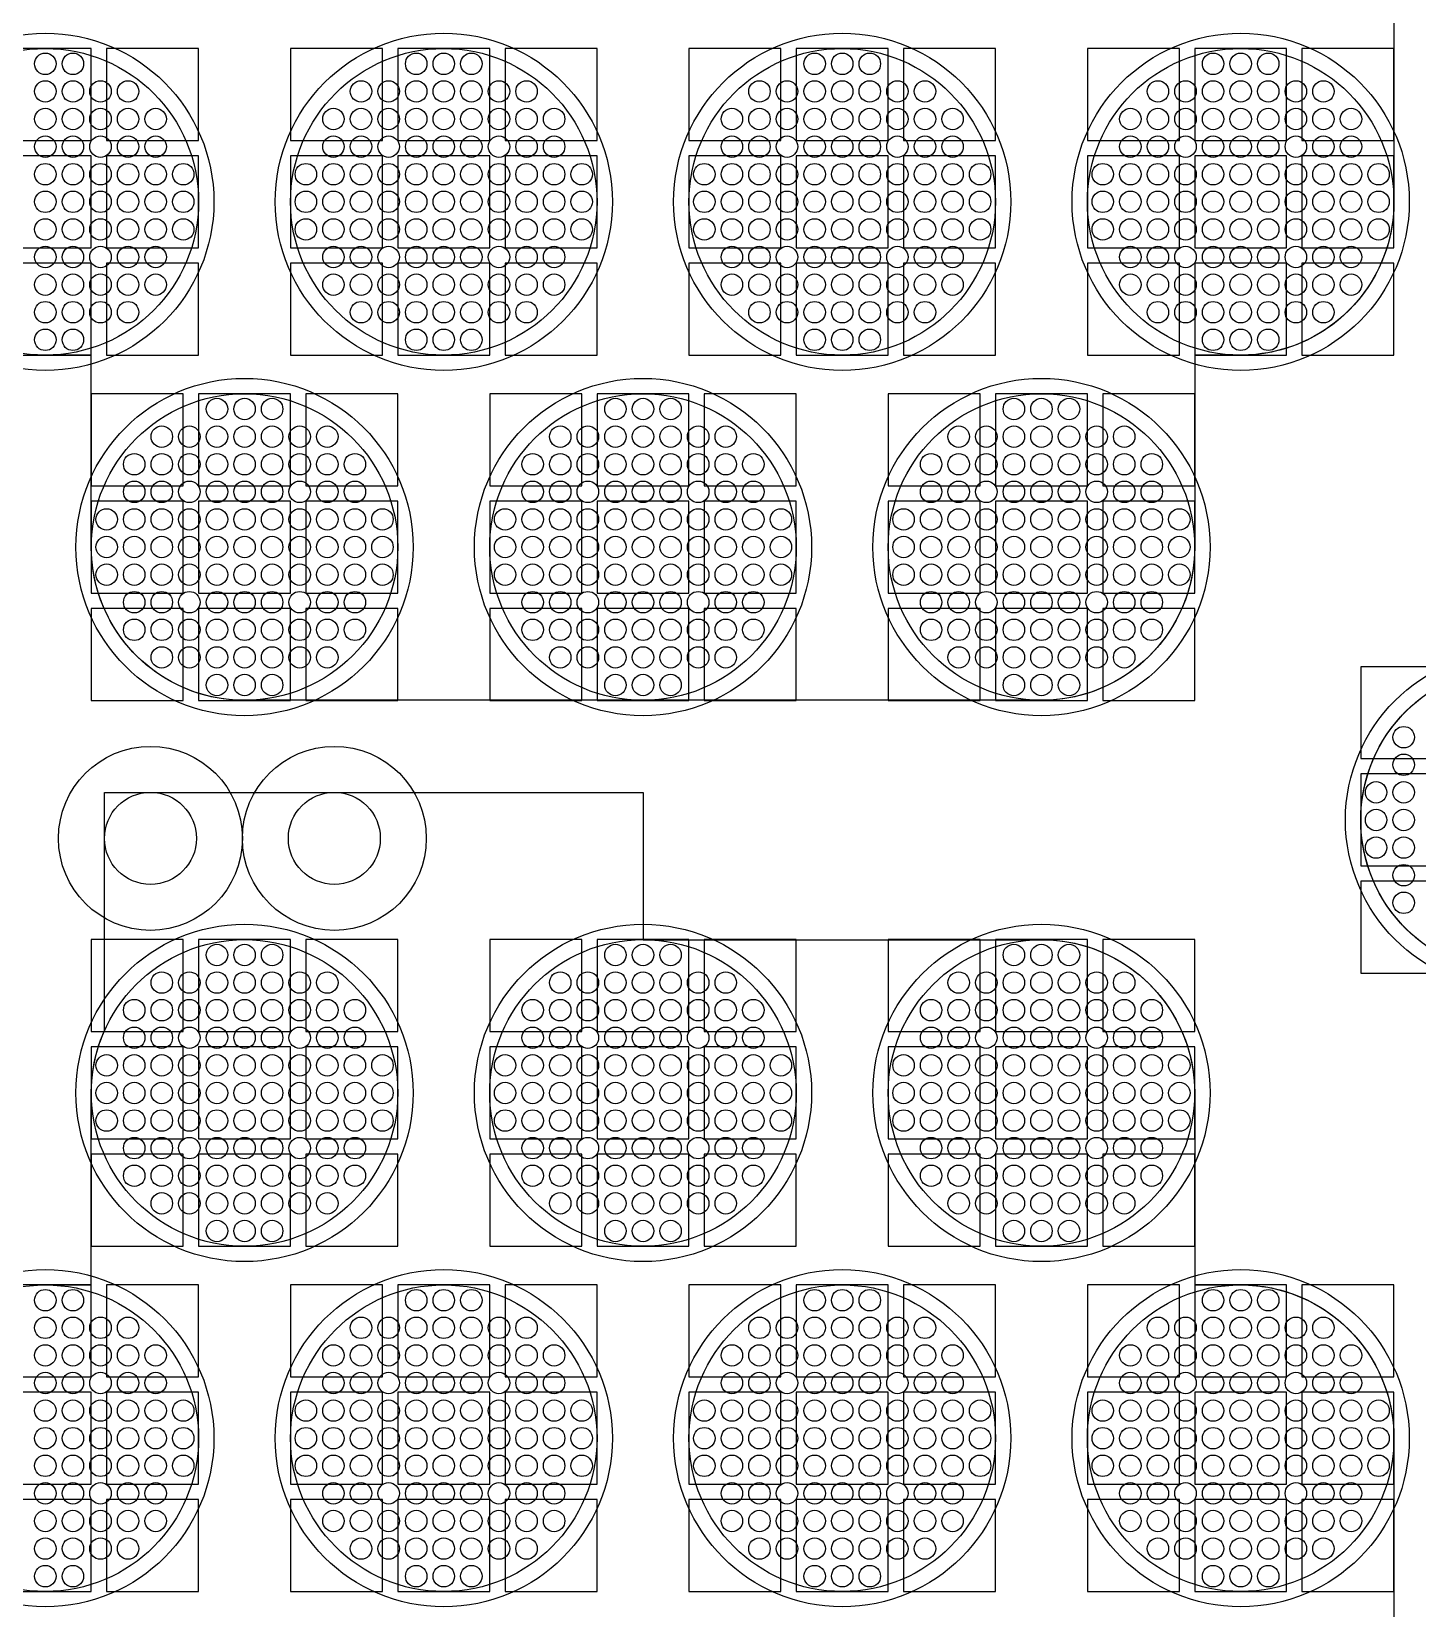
# Model space of a CAD drawing. Extents: x -49 to 54, y -38 to 38.
# Drawn here: x -4.72 to -0.19, y -26.14 to -20.99 of the extents above; entities that cross this region are included whole.
import ezdxf

# ---------------------------------------------------------------- set-up
doc = ezdxf.new("R2010")
doc.units = 0
for name, color, linetype in [('ADHESIVE_VIA_OPENINGS', 30, 'CONTINUOUS'), ('BACK_LAYER', 5, 'CONTINUOUS'), ('COND_LAYER_LOWER_ELECTRODE', 6, 'CONTINUOUS'), ('CONDUCTIVE_LAYER_BACK_LAYER', 2, 'CONTINUOUS'), ('EMITTER', 3, 'CONTINUOUS'), ('LOWER_ELECTRODE', 1, 'CONTINUOUS'), ('SUBSTRATE_VIA', 4, 'CONTINUOUS')]:
    doc.layers.add(name, color=color, linetype=linetype)

msp = doc.modelspace()

# ---------------------------------------------------------------- linework, layer by layer
at = {"layer": 'ADHESIVE_VIA_OPENINGS'}
for centre in [(-4.3279, -23.6238), (-3.7279, -23.6238)]:
    msp.add_circle(centre, 0.3, dxfattribs=at)
at = {"layer": 'BACK_LAYER'}
for points in [[(-4.8209, -21.3479), (-4.5209, -21.3479), (-4.5209, -21.0479), (-4.8209, -21.0479)], [(-4.4709, -21.3479), (-4.1709, -21.3479), (-4.1709, -21.0479), (-4.4709, -21.0479)], [(-3.8709, -21.3479), (-3.5709, -21.3479), (-3.5709, -21.0479), (-3.8709, -21.0479)], [(-3.5209, -21.3479), (-3.2209, -21.3479), (-3.2209, -21.0479), (-3.5209, -21.0479)], [(-3.1709, -21.3479), (-2.8709, -21.3479), (-2.8709, -21.0479), (-3.1709, -21.0479)], [(-2.5709, -21.3479), (-2.2709, -21.3479), (-2.2709, -21.0479), (-2.5709, -21.0479)], [(-2.2209, -21.3479), (-1.9209, -21.3479), (-1.9209, -21.0479), (-2.2209, -21.0479)], [(-1.8709, -21.3479), (-1.5709, -21.3479), (-1.5709, -21.0479), (-1.8709, -21.0479)], [(-1.2709, -21.3479), (-0.9709, -21.3479), (-0.9709, -21.0479), (-1.2709, -21.0479)], [(-0.9209, -21.3479), (-0.6209, -21.3479), (-0.6209, -21.0479), (-0.9209, -21.0479)], [(-0.5709, -21.3479), (-0.2709, -21.3479), (-0.2709, -21.0479), (-0.5709, -21.0479)], [(-4.8209, -21.6979), (-4.5209, -21.6979), (-4.5209, -21.3979), (-4.8209, -21.3979)], [(-4.4709, -21.6979), (-4.1709, -21.6979), (-4.1709, -21.3979), (-4.4709, -21.3979)], [(-3.8709, -21.6979), (-3.5709, -21.6979), (-3.5709, -21.3979), (-3.8709, -21.3979)], [(-3.5209, -21.6979), (-3.2209, -21.6979), (-3.2209, -21.3979), (-3.5209, -21.3979)], [(-3.1709, -21.6979), (-2.8709, -21.6979), (-2.8709, -21.3979), (-3.1709, -21.3979)], [(-2.5709, -21.6979), (-2.2709, -21.6979), (-2.2709, -21.3979), (-2.5709, -21.3979)], [(-2.2209, -21.6979), (-1.9209, -21.6979), (-1.9209, -21.3979), (-2.2209, -21.3979)], [(-1.8709, -21.6979), (-1.5709, -21.6979), (-1.5709, -21.3979), (-1.8709, -21.3979)], [(-1.2709, -21.6979), (-0.9709, -21.6979), (-0.9709, -21.3979), (-1.2709, -21.3979)], [(-0.9209, -21.6979), (-0.6209, -21.6979), (-0.6209, -21.3979), (-0.9209, -21.3979)], [(-0.5709, -21.6979), (-0.2709, -21.6979), (-0.2709, -21.3979), (-0.5709, -21.3979)], [(-4.8209, -22.0479), (-4.5209, -22.0479), (-4.5209, -21.7479), (-4.8209, -21.7479)], [(-4.4709, -22.0479), (-4.1709, -22.0479), (-4.1709, -21.7479), (-4.4709, -21.7479)], [(-3.8709, -22.0479), (-3.5709, -22.0479), (-3.5709, -21.7479), (-3.8709, -21.7479)], [(-3.5209, -22.0479), (-3.2209, -22.0479), (-3.2209, -21.7479), (-3.5209, -21.7479)], [(-3.1709, -22.0479), (-2.8709, -22.0479), (-2.8709, -21.7479), (-3.1709, -21.7479)], [(-2.5709, -22.0479), (-2.2709, -22.0479), (-2.2709, -21.7479), (-2.5709, -21.7479)], [(-2.2209, -22.0479), (-1.9209, -22.0479), (-1.9209, -21.7479), (-2.2209, -21.7479)], [(-1.8709, -22.0479), (-1.5709, -22.0479), (-1.5709, -21.7479), (-1.8709, -21.7479)], [(-1.2709, -22.0479), (-0.9709, -22.0479), (-0.9709, -21.7479), (-1.2709, -21.7479)], [(-0.9209, -22.0479), (-0.6209, -22.0479), (-0.6209, -21.7479), (-0.9209, -21.7479)], [(-0.5709, -22.0479), (-0.2709, -22.0479), (-0.2709, -21.7479), (-0.5709, -21.7479)], [(-4.5209, -22.4737), (-4.2209, -22.4737), (-4.2209, -22.1737), (-4.5209, -22.1737)], [(-4.1709, -22.4737), (-3.8709, -22.4737), (-3.8709, -22.1737), (-4.1709, -22.1737)], [(-3.8209, -22.4737), (-3.5209, -22.4737), (-3.5209, -22.1737), (-3.8209, -22.1737)], [(-3.2209, -22.4737), (-2.9209, -22.4737), (-2.9209, -22.1737), (-3.2209, -22.1737)], [(-2.8709, -22.4737), (-2.5709, -22.4737), (-2.5709, -22.1737), (-2.8709, -22.1737)], [(-2.5209, -22.4737), (-2.2209, -22.4737), (-2.2209, -22.1737), (-2.5209, -22.1737)], [(-1.9209, -22.4737), (-1.6209, -22.4737), (-1.6209, -22.1737), (-1.9209, -22.1737)], [(-1.5709, -22.4737), (-1.2709, -22.4737), (-1.2709, -22.1737), (-1.5709, -22.1737)], [(-1.2209, -22.4737), (-0.9209, -22.4737), (-0.9209, -22.1737), (-1.2209, -22.1737)], [(-4.5209, -22.8237), (-4.2209, -22.8237), (-4.2209, -22.5237), (-4.5209, -22.5237)], [(-4.1709, -22.8237), (-3.8709, -22.8237), (-3.8709, -22.5237), (-4.1709, -22.5237)], [(-3.8209, -22.8237), (-3.5209, -22.8237), (-3.5209, -22.5237), (-3.8209, -22.5237)], [(-3.2209, -22.8237), (-2.9209, -22.8237), (-2.9209, -22.5237), (-3.2209, -22.5237)], [(-2.8709, -22.8237), (-2.5709, -22.8237), (-2.5709, -22.5237), (-2.8709, -22.5237)], [(-2.5209, -22.8237), (-2.2209, -22.8237), (-2.2209, -22.5237), (-2.5209, -22.5237)], [(-1.9209, -22.8237), (-1.6209, -22.8237), (-1.6209, -22.5237), (-1.9209, -22.5237)], [(-1.5709, -22.8237), (-1.2709, -22.8237), (-1.2709, -22.5237), (-1.5709, -22.5237)], [(-1.2209, -22.8237), (-0.9209, -22.8237), (-0.9209, -22.5237), (-1.2209, -22.5237)], [(-4.5209, -23.1737), (-4.2209, -23.1737), (-4.2209, -22.8737), (-4.5209, -22.8737)], [(-4.1709, -23.1737), (-3.8709, -23.1737), (-3.8709, -22.8737), (-4.1709, -22.8737)], [(-3.8209, -23.1737), (-3.5209, -23.1737), (-3.5209, -22.8737), (-3.8209, -22.8737)], [(-3.2209, -23.1737), (-2.9209, -23.1737), (-2.9209, -22.8737), (-3.2209, -22.8737)], [(-2.8709, -23.1737), (-2.5709, -23.1737), (-2.5709, -22.8737), (-2.8709, -22.8737)], [(-2.5209, -23.1737), (-2.2209, -23.1737), (-2.2209, -22.8737), (-2.5209, -22.8737)], [(-1.9209, -23.1737), (-1.6209, -23.1737), (-1.6209, -22.8737), (-1.9209, -22.8737)], [(-1.5709, -23.1737), (-1.2709, -23.1737), (-1.2709, -22.8737), (-1.5709, -22.8737)], [(-1.2209, -23.1737), (-0.9209, -23.1737), (-0.9209, -22.8737), (-1.2209, -22.8737)], [(-0.3791, -23.3639), (-0.0791, -23.3639), (-0.0791, -23.0639), (-0.3791, -23.0639)], [(-0.3791, -23.7139), (-0.0791, -23.7139), (-0.0791, -23.4139), (-0.3791, -23.4139)], [(-0.3791, -24.0639), (-0.0791, -24.0639), (-0.0791, -23.7639), (-0.3791, -23.7639)], [(-4.5209, -24.2541), (-4.2209, -24.2541), (-4.2209, -23.9541), (-4.5209, -23.9541)], [(-4.1709, -24.2541), (-3.8709, -24.2541), (-3.8709, -23.9541), (-4.1709, -23.9541)], [(-3.8209, -24.2541), (-3.5209, -24.2541), (-3.5209, -23.9541), (-3.8209, -23.9541)], [(-3.2209, -24.2541), (-2.9209, -24.2541), (-2.9209, -23.9541), (-3.2209, -23.9541)], [(-2.8709, -24.2541), (-2.5709, -24.2541), (-2.5709, -23.9541), (-2.8709, -23.9541)], [(-2.5209, -24.2541), (-2.2209, -24.2541), (-2.2209, -23.9541), (-2.5209, -23.9541)], [(-1.9209, -24.2541), (-1.6209, -24.2541), (-1.6209, -23.9541), (-1.9209, -23.9541)], [(-1.5709, -24.2541), (-1.2709, -24.2541), (-1.2709, -23.9541), (-1.5709, -23.9541)], [(-1.2209, -24.2541), (-0.9209, -24.2541), (-0.9209, -23.9541), (-1.2209, -23.9541)], [(-4.5209, -24.6041), (-4.2209, -24.6041), (-4.2209, -24.3041), (-4.5209, -24.3041)], [(-4.1709, -24.6041), (-3.8709, -24.6041), (-3.8709, -24.3041), (-4.1709, -24.3041)], [(-3.8209, -24.6041), (-3.5209, -24.6041), (-3.5209, -24.3041), (-3.8209, -24.3041)], [(-3.2209, -24.6041), (-2.9209, -24.6041), (-2.9209, -24.3041), (-3.2209, -24.3041)], [(-2.8709, -24.6041), (-2.5709, -24.6041), (-2.5709, -24.3041), (-2.8709, -24.3041)], [(-2.5209, -24.6041), (-2.2209, -24.6041), (-2.2209, -24.3041), (-2.5209, -24.3041)], [(-1.9209, -24.6041), (-1.6209, -24.6041), (-1.6209, -24.3041), (-1.9209, -24.3041)], [(-1.5709, -24.6041), (-1.2709, -24.6041), (-1.2709, -24.3041), (-1.5709, -24.3041)], [(-1.2209, -24.6041), (-0.9209, -24.6041), (-0.9209, -24.3041), (-1.2209, -24.3041)], [(-4.5209, -24.9541), (-4.2209, -24.9541), (-4.2209, -24.6541), (-4.5209, -24.6541)], [(-4.1709, -24.9541), (-3.8709, -24.9541), (-3.8709, -24.6541), (-4.1709, -24.6541)], [(-3.8209, -24.9541), (-3.5209, -24.9541), (-3.5209, -24.6541), (-3.8209, -24.6541)], [(-3.2209, -24.9541), (-2.9209, -24.9541), (-2.9209, -24.6541), (-3.2209, -24.6541)], [(-2.8709, -24.9541), (-2.5709, -24.9541), (-2.5709, -24.6541), (-2.8709, -24.6541)], [(-2.5209, -24.9541), (-2.2209, -24.9541), (-2.2209, -24.6541), (-2.5209, -24.6541)], [(-1.9209, -24.9541), (-1.6209, -24.9541), (-1.6209, -24.6541), (-1.9209, -24.6541)], [(-1.5709, -24.9541), (-1.2709, -24.9541), (-1.2709, -24.6541), (-1.5709, -24.6541)], [(-1.2209, -24.9541), (-0.9209, -24.9541), (-0.9209, -24.6541), (-1.2209, -24.6541)], [(-4.8209, -25.38), (-4.5209, -25.38), (-4.5209, -25.08), (-4.8209, -25.08)], [(-4.4709, -25.38), (-4.1709, -25.38), (-4.1709, -25.08), (-4.4709, -25.08)], [(-3.8709, -25.38), (-3.5709, -25.38), (-3.5709, -25.08), (-3.8709, -25.08)], [(-3.5209, -25.38), (-3.2209, -25.38), (-3.2209, -25.08), (-3.5209, -25.08)], [(-3.1709, -25.38), (-2.8709, -25.38), (-2.8709, -25.08), (-3.1709, -25.08)], [(-2.5709, -25.38), (-2.2709, -25.38), (-2.2709, -25.08), (-2.5709, -25.08)], [(-2.2209, -25.38), (-1.9209, -25.38), (-1.9209, -25.08), (-2.2209, -25.08)], [(-1.8709, -25.38), (-1.5709, -25.38), (-1.5709, -25.08), (-1.8709, -25.08)], [(-1.2709, -25.38), (-0.9709, -25.38), (-0.9709, -25.08), (-1.2709, -25.08)], [(-0.9209, -25.38), (-0.6209, -25.38), (-0.6209, -25.08), (-0.9209, -25.08)], [(-0.5709, -25.38), (-0.2709, -25.38), (-0.2709, -25.08), (-0.5709, -25.08)], [(-4.8209, -25.73), (-4.5209, -25.73), (-4.5209, -25.43), (-4.8209, -25.43)], [(-4.4709, -25.73), (-4.1709, -25.73), (-4.1709, -25.43), (-4.4709, -25.43)], [(-3.8709, -25.73), (-3.5709, -25.73), (-3.5709, -25.43), (-3.8709, -25.43)], [(-3.5209, -25.73), (-3.2209, -25.73), (-3.2209, -25.43), (-3.5209, -25.43)], [(-3.1709, -25.73), (-2.8709, -25.73), (-2.8709, -25.43), (-3.1709, -25.43)], [(-2.5709, -25.73), (-2.2709, -25.73), (-2.2709, -25.43), (-2.5709, -25.43)], [(-2.2209, -25.73), (-1.9209, -25.73), (-1.9209, -25.43), (-2.2209, -25.43)], [(-1.8709, -25.73), (-1.5709, -25.73), (-1.5709, -25.43), (-1.8709, -25.43)], [(-1.2709, -25.73), (-0.9709, -25.73), (-0.9709, -25.43), (-1.2709, -25.43)], [(-0.9209, -25.73), (-0.6209, -25.73), (-0.6209, -25.43), (-0.9209, -25.43)], [(-0.5709, -25.73), (-0.2709, -25.73), (-0.2709, -25.43), (-0.5709, -25.43)], [(-4.8209, -26.08), (-4.5209, -26.08), (-4.5209, -25.78), (-4.8209, -25.78)], [(-4.4709, -26.08), (-4.1709, -26.08), (-4.1709, -25.78), (-4.4709, -25.78)], [(-3.8709, -26.08), (-3.5709, -26.08), (-3.5709, -25.78), (-3.8709, -25.78)], [(-3.5209, -26.08), (-3.2209, -26.08), (-3.2209, -25.78), (-3.5209, -25.78)], [(-3.1709, -26.08), (-2.8709, -26.08), (-2.8709, -25.78), (-3.1709, -25.78)], [(-2.5709, -26.08), (-2.2709, -26.08), (-2.2709, -25.78), (-2.5709, -25.78)], [(-2.2209, -26.08), (-1.9209, -26.08), (-1.9209, -25.78), (-2.2209, -25.78)], [(-1.8709, -26.08), (-1.5709, -26.08), (-1.5709, -25.78), (-1.8709, -25.78)], [(-1.2709, -26.08), (-0.9709, -26.08), (-0.9709, -25.78), (-1.2709, -25.78)], [(-0.9209, -26.08), (-0.6209, -26.08), (-0.6209, -25.78), (-0.9209, -25.78)], [(-0.5709, -26.08), (-0.2709, -26.08), (-0.2709, -25.78), (-0.5709, -25.78)]]:
    msp.add_lwpolyline(points, close=True, dxfattribs=at)
at = {"layer": 'COND_LAYER_LOWER_ELECTRODE'}
for centre in [(-4.6709, -21.5479), (-3.3709, -21.5479), (-2.0709, -21.5479), (-0.7709, -21.5479), (-4.0209, -22.6737), (-2.7209, -22.6737), (-1.4209, -22.6737), (0.1209, -23.5639), (-4.0209, -24.4541), (-2.7209, -24.4541), (-1.4209, -24.4541), (-4.6709, -25.58), (-3.3709, -25.58), (-2.0709, -25.58), (-0.7709, -25.58)]:
    msp.add_circle(centre, 0.55, dxfattribs=at)
at = {"layer": 'CONDUCTIVE_LAYER_BACK_LAYER'}
for points in [[(-0.2709, -20.922), (-0.2709, -21.5479), (-0.2713, -21.5678), (-0.2725, -21.5876), (-0.2745, -21.6074), (-0.2772, -21.6271), (-0.2808, -21.6467), (-0.2851, -21.6661), (-0.2902, -21.6853), (-0.296, -21.7043), (-0.3026, -21.7231), (-0.3099, -21.7415), (-0.318, -21.7597), (-0.3268, -21.7776), (-0.3363, -21.795), (-0.3464, -21.8121), (-0.3573, -21.8288), (-0.3688, -21.845), (-0.3809, -21.8608), (-0.3936, -21.876), (-0.407, -21.8908), (-0.4209, -21.905), (-0.4354, -21.9186), (-0.4504, -21.9316), (-0.4659, -21.9441), (-0.4819, -21.9559), (-0.4983, -21.9671), (-0.5152, -21.9776), (-0.5325, -21.9874), (-0.5502, -21.9965), (-0.5682, -22.005), (-0.5865, -22.0127), (-0.6051, -22.0196), (-0.624, -22.0258), (-0.6431, -22.0313), (-0.6624, -22.036), (-0.6819, -22.0399), (-0.7016, -22.0431), (-0.7213, -22.0454), (-0.7411, -22.047), (-0.761, -22.0478), (-0.9209, -22.0478), (-0.9209, -22.6737), (-0.9213, -22.6936), (-0.9225, -22.7135), (-0.9245, -22.7333), (-0.9272, -22.7529), (-0.9308, -22.7725), (-0.9351, -22.7919), (-0.9402, -22.8111), (-0.946, -22.8301), (-0.9526, -22.8489), (-0.9599, -22.8674), (-0.968, -22.8856), (-0.9768, -22.9034), (-0.9863, -22.9209), (-0.9964, -22.938), (-1.0073, -22.9546), (-1.0188, -22.9708), (-1.0309, -22.9866), (-1.0436, -23.0019), (-1.057, -23.0166), (-1.0709, -23.0308), (-1.0854, -23.0444), (-1.1004, -23.0575), (-1.1159, -23.0699), (-1.1319, -23.0817), (-1.1483, -23.0929), (-1.1652, -23.1034), (-1.1825, -23.1132), (-1.2002, -23.1224), (-1.2182, -23.1308), (-1.2365, -23.1385), (-1.2551, -23.1455), (-1.274, -23.1517), (-1.2931, -23.1571), (-1.3124, -23.1618), (-1.3319, -23.1658), (-1.3516, -23.1689), (-1.3713, -23.1713), (-1.3911, -23.1729), (-1.411, -23.1736), (-4.0309, -23.1736), (-4.0507, -23.1729), (-4.0706, -23.1713), (-4.0903, -23.1689), (-4.1099, -23.1658), (-4.1294, -23.1618), (-4.1487, -23.1571), (-4.1679, -23.1517), (-4.1867, -23.1455), (-4.2054, -23.1385), (-4.2237, -23.1308), (-4.2417, -23.1224), (-4.2594, -23.1132), (-4.2766, -23.1034), (-4.2935, -23.0929), (-4.31, -23.0817), (-4.326, -23.0699), (-4.3415, -23.0575), (-4.3565, -23.0444), (-4.371, -23.0308), (-4.3849, -23.0166), (-4.3982, -23.0019), (-4.411, -22.9866), (-4.4231, -22.9708), (-4.4346, -22.9546), (-4.4454, -22.938), (-4.4556, -22.9209), (-4.4651, -22.9034), (-4.4738, -22.8856), (-4.4819, -22.8674), (-4.4892, -22.8489), (-4.4958, -22.8301), (-4.5017, -22.8111), (-4.5068, -22.7919), (-4.5111, -22.7725), (-4.5146, -22.7529), (-4.5174, -22.7333), (-4.5193, -22.7135), (-4.5205, -22.6936), (-4.5209, -22.6737), (-4.5209, -22.0478), (-4.6809, -22.0478), (-4.7007, -22.047), (-4.7206, -22.0454)], [(-0.1841, -23.9601), (-0.1996, -23.9477), (-0.2146, -23.9346), (-0.2291, -23.921), (-0.243, -23.9068), (-0.2564, -23.8921), (-0.2691, -23.8768), (-0.2812, -23.861), (-0.2927, -23.8448), (-0.3036, -23.8281), (-0.3137, -23.8111), (-0.3232, -23.7936), (-0.332, -23.7757), (-0.3401, -23.7576), (-0.3474, -23.7391), (-0.354, -23.7203), (-0.3598, -23.7013), (-0.3649, -23.6821), (-0.3692, -23.6627), (-0.3728, -23.6431), (-0.3755, -23.6234), (-0.3775, -23.6037), (-0.3787, -23.5838), (-0.3791, -23.5639), (-0.3787, -23.5441), (-0.3775, -23.5242), (-0.3755, -23.5044), (-0.3728, -23.4847), (-0.3692, -23.4652), (-0.3649, -23.4458), (-0.3598, -23.4265), (-0.354, -23.4075), (-0.3474, -23.3888), (-0.3401, -23.3703), (-0.332, -23.3521), (-0.3232, -23.3343), (-0.3137, -23.3168), (-0.3036, -23.2997), (-0.2927, -23.2831), (-0.2812, -23.2668), (-0.2691, -23.2511), (-0.2564, -23.2358), (-0.243, -23.2211), (-0.2291, -23.2069), (-0.2146, -23.1933), (-0.1996, -23.1802), (-0.1841, -23.1678)], [(-4.7206, -25.0824), (-4.7007, -25.0809), (-4.6809, -25.0801), (-4.5209, -25.0801), (-4.5209, -24.4541), (-4.5205, -24.4343), (-4.5193, -24.4144), (-4.5174, -24.3946), (-4.5146, -24.3749), (-4.5111, -24.3554), (-4.5068, -24.336), (-4.5017, -24.3167), (-4.4958, -24.2977), (-4.4892, -24.279), (-4.4819, -24.2605), (-4.4779, -24.2514), (-4.4779, -23.4738), (-2.7209, -23.4738), (-2.7209, -23.9542), (-1.411, -23.9542), (-1.3911, -23.955), (-1.3713, -23.9566), (-1.3516, -23.959), (-1.3319, -23.9621), (-1.3124, -23.966), (-1.2931, -23.9707), (-1.274, -23.9762), (-1.2551, -23.9824), (-1.2365, -23.9894), (-1.2182, -23.9971), (-1.2002, -24.0055), (-1.1825, -24.0146), (-1.1652, -24.0245), (-1.1483, -24.035), (-1.1319, -24.0461), (-1.1159, -24.058), (-1.1004, -24.0704), (-1.0854, -24.0834), (-1.0709, -24.0971), (-1.057, -24.1113), (-1.0436, -24.126), (-1.0309, -24.1413), (-1.0188, -24.157), (-1.0073, -24.1733), (-0.9964, -24.1899), (-0.9863, -24.207), (-0.9768, -24.2245), (-0.968, -24.2423), (-0.9599, -24.2605), (-0.9526, -24.279), (-0.946, -24.2977), (-0.9402, -24.3167), (-0.9351, -24.336), (-0.9308, -24.3554), (-0.9272, -24.3749), (-0.9245, -24.3946), (-0.9225, -24.4144), (-0.9213, -24.4343), (-0.9209, -24.4541), (-0.9209, -25.0801), (-0.761, -25.0801), (-0.7411, -25.0809), (-0.7213, -25.0824), (-0.7016, -25.0848), (-0.6819, -25.0879), (-0.6624, -25.0919), (-0.6431, -25.0966), (-0.624, -25.102), (-0.6051, -25.1083), (-0.5865, -25.1152), (-0.5682, -25.1229), (-0.5502, -25.1313), (-0.5325, -25.1405), (-0.5152, -25.1503), (-0.4983, -25.1608), (-0.4819, -25.172), (-0.4659, -25.1838), (-0.4504, -25.1962), (-0.4354, -25.2093), (-0.4209, -25.2229), (-0.407, -25.2371), (-0.3936, -25.2519), (-0.3809, -25.2671), (-0.3688, -25.2829), (-0.3573, -25.2991), (-0.3464, -25.3158), (-0.3363, -25.3328), (-0.3268, -25.3503), (-0.318, -25.3682), (-0.3099, -25.3863), (-0.3026, -25.4048), (-0.296, -25.4236), (-0.2902, -25.4426), (-0.2851, -25.4618), (-0.2808, -25.4812), (-0.2772, -25.5008), (-0.2745, -25.5205), (-0.2725, -25.5402), (-0.2713, -25.5601), (-0.2709, -25.58), (-0.2709, -26.2059)]]:
    msp.add_lwpolyline(points, dxfattribs=at)
at = {"layer": 'EMITTER'}
for centre in [(-4.6709, -21.5479), (-3.3709, -21.5479), (-2.0709, -21.5479), (-0.7709, -21.5479), (-4.0209, -22.6737), (-2.7209, -22.6737), (-1.4209, -22.6737), (0.1209, -23.5639), (-4.0209, -24.4541), (-2.7209, -24.4541), (-1.4209, -24.4541), (-4.6709, -25.58), (-3.3709, -25.58), (-2.0709, -25.58), (-0.7709, -25.58)]:
    msp.add_circle(centre, 0.5, dxfattribs=at)
at = {"layer": 'LOWER_ELECTRODE'}
for centre in [(-4.6709, -21.0979), (-4.5809, -21.0979), (-3.4609, -21.0979), (-3.3709, -21.0979), (-3.2809, -21.0979), (-2.1609, -21.0979), (-2.0709, -21.0979), (-1.9809, -21.0979), (-0.8609, -21.0979), (-0.7709, -21.0979), (-0.6809, -21.0979), (-4.6709, -21.1879), (-4.5809, -21.1879), (-4.4909, -21.1879), (-4.4009, -21.1879), (-3.6409, -21.1879), (-3.5509, -21.1879), (-3.4609, -21.1879), (-3.3709, -21.1879), (-3.2809, -21.1879), (-3.1909, -21.1879), (-3.1009, -21.1879), (-2.3409, -21.1879), (-2.2509, -21.1879), (-2.1609, -21.1879), (-2.0709, -21.1879), (-1.9809, -21.1879), (-1.8909, -21.1879), (-1.8009, -21.1879), (-1.0409, -21.1879), (-0.9509, -21.1879), (-0.8609, -21.1879), (-0.7709, -21.1879), (-0.6809, -21.1879), (-0.5909, -21.1879), (-0.5009, -21.1879), (-4.6709, -21.2779), (-4.5809, -21.2779), (-4.4909, -21.2779), (-4.4009, -21.2779), (-4.3109, -21.2779), (-3.7309, -21.2779), (-3.6409, -21.2779), (-3.5509, -21.2779), (-3.4609, -21.2779), (-3.3709, -21.2779), (-3.2809, -21.2779), (-3.1909, -21.2779), (-3.1009, -21.2779), (-3.0109, -21.2779), (-2.4309, -21.2779), (-2.3409, -21.2779), (-2.2509, -21.2779), (-2.1609, -21.2779), (-2.0709, -21.2779), (-1.9809, -21.2779), (-1.8909, -21.2779), (-1.8009, -21.2779), (-1.7109, -21.2779), (-1.1309, -21.2779), (-1.0409, -21.2779), (-0.9509, -21.2779), (-0.8609, -21.2779), (-0.7709, -21.2779), (-0.6809, -21.2779), (-0.5909, -21.2779), (-0.5009, -21.2779), (-0.4109, -21.2779), (-4.6709, -21.3679), (-4.5809, -21.3679), (-4.4909, -21.3679), (-4.4009, -21.3679), (-4.3109, -21.3679), (-3.7309, -21.3679), (-3.6409, -21.3679), (-3.5509, -21.3679), (-3.4609, -21.3679), (-3.3709, -21.3679), (-3.2809, -21.3679), (-3.1909, -21.3679), (-3.1009, -21.3679), (-3.0109, -21.3679), (-2.4309, -21.3679), (-2.3409, -21.3679), (-2.2509, -21.3679), (-2.1609, -21.3679), (-2.0709, -21.3679), (-1.9809, -21.3679), (-1.8909, -21.3679), (-1.8009, -21.3679), (-1.7109, -21.3679), (-1.1309, -21.3679), (-1.0409, -21.3679), (-0.9509, -21.3679), (-0.8609, -21.3679), (-0.7709, -21.3679), (-0.6809, -21.3679), (-0.5909, -21.3679), (-0.5009, -21.3679), (-0.4109, -21.3679), (-4.6709, -21.4579), (-4.5809, -21.4579), (-4.4909, -21.4579), (-4.4009, -21.4579), (-4.3109, -21.4579), (-4.2209, -21.4579), (-3.8209, -21.4579), (-3.7309, -21.4579), (-3.6409, -21.4579), (-3.5509, -21.4579), (-3.4609, -21.4579), (-3.3709, -21.4579), (-3.2809, -21.4579), (-3.1909, -21.4579), (-3.1009, -21.4579), (-3.0109, -21.4579), (-2.9209, -21.4579), (-2.5209, -21.4579), (-2.4309, -21.4579), (-2.3409, -21.4579), (-2.2509, -21.4579), (-2.1609, -21.4579), (-2.0709, -21.4579), (-1.9809, -21.4579), (-1.8909, -21.4579), (-1.8009, -21.4579), (-1.7109, -21.4579), (-1.6209, -21.4579), (-1.2209, -21.4579), (-1.1309, -21.4579), (-1.0409, -21.4579), (-0.9509, -21.4579), (-0.8609, -21.4579), (-0.7709, -21.4579), (-0.6809, -21.4579), (-0.5909, -21.4579), (-0.5009, -21.4579), (-0.4109, -21.4579), (-0.3209, -21.4579), (-4.6709, -21.5479), (-4.5809, -21.5479), (-4.4909, -21.5479), (-4.4009, -21.5479), (-4.3109, -21.5479), (-4.2209, -21.5479), (-3.8209, -21.5479), (-3.7309, -21.5479), (-3.6409, -21.5479), (-3.5509, -21.5479), (-3.4609, -21.5479), (-3.3709, -21.5479), (-3.2809, -21.5479), (-3.1909, -21.5479), (-3.1009, -21.5479), (-3.0109, -21.5479), (-2.9209, -21.5479), (-2.5209, -21.5479), (-2.4309, -21.5479), (-2.3409, -21.5479), (-2.2509, -21.5479), (-2.1609, -21.5479), (-2.0709, -21.5479), (-1.9809, -21.5479), (-1.8909, -21.5479), (-1.8009, -21.5479), (-1.7109, -21.5479), (-1.6209, -21.5479), (-1.2209, -21.5479), (-1.1309, -21.5479), (-1.0409, -21.5479), (-0.9509, -21.5479), (-0.8609, -21.5479), (-0.7709, -21.5479), (-0.6809, -21.5479), (-0.5909, -21.5479), (-0.5009, -21.5479), (-0.4109, -21.5479), (-0.3209, -21.5479), (-4.6709, -21.6379), (-4.5809, -21.6379), (-4.4909, -21.6379), (-4.4009, -21.6379), (-4.3109, -21.6379), (-4.2209, -21.6379), (-3.8209, -21.6379), (-3.7309, -21.6379), (-3.6409, -21.6379), (-3.5509, -21.6379), (-3.4609, -21.6379), (-3.3709, -21.6379), (-3.2809, -21.6379), (-3.1909, -21.6379), (-3.1009, -21.6379), (-3.0109, -21.6379), (-2.9209, -21.6379), (-2.5209, -21.6379), (-2.4309, -21.6379), (-2.3409, -21.6379), (-2.2509, -21.6379), (-2.1609, -21.6379), (-2.0709, -21.6379), (-1.9809, -21.6379), (-1.8909, -21.6379), (-1.8009, -21.6379), (-1.7109, -21.6379), (-1.6209, -21.6379), (-1.2209, -21.6379), (-1.1309, -21.6379), (-1.0409, -21.6379), (-0.9509, -21.6379), (-0.8609, -21.6379), (-0.7709, -21.6379), (-0.6809, -21.6379), (-0.5909, -21.6379), (-0.5009, -21.6379), (-0.4109, -21.6379), (-0.3209, -21.6379), (-4.6709, -21.7279), (-4.5809, -21.7279), (-4.4909, -21.7279), (-4.4009, -21.7279), (-4.3109, -21.7279), (-3.7309, -21.7279), (-3.6409, -21.7279), (-3.5509, -21.7279), (-3.4609, -21.7279), (-3.3709, -21.7279), (-3.2809, -21.7279), (-3.1909, -21.7279), (-3.1009, -21.7279), (-3.0109, -21.7279), (-2.4309, -21.7279), (-2.3409, -21.7279), (-2.2509, -21.7279), (-2.1609, -21.7279), (-2.0709, -21.7279), (-1.9809, -21.7279), (-1.8909, -21.7279), (-1.8009, -21.7279), (-1.7109, -21.7279), (-1.1309, -21.7279), (-1.0409, -21.7279), (-0.9509, -21.7279), (-0.8609, -21.7279), (-0.7709, -21.7279), (-0.6809, -21.7279), (-0.5909, -21.7279), (-0.5009, -21.7279), (-0.4109, -21.7279), (-4.6709, -21.8179), (-4.5809, -21.8179), (-4.4909, -21.8179), (-4.4009, -21.8179), (-4.3109, -21.8179), (-3.7309, -21.8179), (-3.6409, -21.8179), (-3.5509, -21.8179), (-3.4609, -21.8179), (-3.3709, -21.8179), (-3.2809, -21.8179), (-3.1909, -21.8179), (-3.1009, -21.8179), (-3.0109, -21.8179), (-2.4309, -21.8179), (-2.3409, -21.8179), (-2.2509, -21.8179), (-2.1609, -21.8179), (-2.0709, -21.8179), (-1.9809, -21.8179), (-1.8909, -21.8179), (-1.8009, -21.8179), (-1.7109, -21.8179), (-1.1309, -21.8179), (-1.0409, -21.8179), (-0.9509, -21.8179), (-0.8609, -21.8179), (-0.7709, -21.8179), (-0.6809, -21.8179), (-0.5909, -21.8179), (-0.5009, -21.8179), (-0.4109, -21.8179), (-4.6709, -21.9079), (-4.5809, -21.9079), (-4.4909, -21.9079), (-4.4009, -21.9079), (-3.6409, -21.9079), (-3.5509, -21.9079), (-3.4609, -21.9079), (-3.3709, -21.9079), (-3.2809, -21.9079), (-3.1909, -21.9079), (-3.1009, -21.9079), (-2.3409, -21.9079), (-2.2509, -21.9079), (-2.1609, -21.9079), (-2.0709, -21.9079), (-1.9809, -21.9079), (-1.8909, -21.9079), (-1.8009, -21.9079), (-1.0409, -21.9079), (-0.9509, -21.9079), (-0.8609, -21.9079), (-0.7709, -21.9079), (-0.6809, -21.9079), (-0.5909, -21.9079), (-0.5009, -21.9079), (-4.6709, -21.9979), (-4.5809, -21.9979), (-3.4609, -21.9979), (-3.3709, -21.9979), (-3.2809, -21.9979), (-2.1609, -21.9979), (-2.0709, -21.9979), (-1.9809, -21.9979), (-0.8609, -21.9979), (-0.7709, -21.9979), (-0.6809, -21.9979), (-4.1109, -22.2237), (-4.0209, -22.2237), (-3.9309, -22.2237), (-2.8109, -22.2237), (-2.7209, -22.2237), (-2.6309, -22.2237), (-1.5109, -22.2237), (-1.4209, -22.2237), (-1.3309, -22.2237), (-4.2909, -22.3137), (-4.2009, -22.3137), (-4.1109, -22.3137), (-4.0209, -22.3137), (-3.9309, -22.3137), (-3.8409, -22.3137), (-3.7509, -22.3137), (-2.9909, -22.3137), (-2.9009, -22.3137), (-2.8109, -22.3137), (-2.7209, -22.3137), (-2.6309, -22.3137), (-2.5409, -22.3137), (-2.4509, -22.3137), (-1.6909, -22.3137), (-1.6009, -22.3137), (-1.5109, -22.3137), (-1.4209, -22.3137), (-1.3309, -22.3137), (-1.2409, -22.3137), (-1.1509, -22.3137), (-4.3809, -22.4037), (-4.2909, -22.4037), (-4.2009, -22.4037), (-4.1109, -22.4037), (-4.0209, -22.4037), (-3.9309, -22.4037), (-3.8409, -22.4037), (-3.7509, -22.4037), (-3.6609, -22.4037), (-3.0809, -22.4037), (-2.9909, -22.4037), (-2.9009, -22.4037), (-2.8109, -22.4037), (-2.7209, -22.4037), (-2.6309, -22.4037), (-2.5409, -22.4037), (-2.4509, -22.4037), (-2.3609, -22.4037), (-1.7809, -22.4037), (-1.6909, -22.4037), (-1.6009, -22.4037), (-1.5109, -22.4037), (-1.4209, -22.4037), (-1.3309, -22.4037), (-1.2409, -22.4037), (-1.1509, -22.4037), (-1.0609, -22.4037), (-4.3809, -22.4937), (-4.2909, -22.4937), (-4.2009, -22.4937), (-4.1109, -22.4937), (-4.0209, -22.4937), (-3.9309, -22.4937), (-3.8409, -22.4937), (-3.7509, -22.4937), (-3.6609, -22.4937), (-3.0809, -22.4937), (-2.9909, -22.4937), (-2.9009, -22.4937), (-2.8109, -22.4937), (-2.7209, -22.4937), (-2.6309, -22.4937), (-2.5409, -22.4937), (-2.4509, -22.4937), (-2.3609, -22.4937), (-1.7809, -22.4937), (-1.6909, -22.4937), (-1.6009, -22.4937), (-1.5109, -22.4937), (-1.4209, -22.4937), (-1.3309, -22.4937), (-1.2409, -22.4937), (-1.1509, -22.4937), (-1.0609, -22.4937), (-4.4709, -22.5837), (-4.3809, -22.5837), (-4.2909, -22.5837), (-4.2009, -22.5837), (-4.1109, -22.5837), (-4.0209, -22.5837), (-3.9309, -22.5837), (-3.8409, -22.5837), (-3.7509, -22.5837), (-3.6609, -22.5837), (-3.5709, -22.5837), (-3.1709, -22.5837), (-3.0809, -22.5837), (-2.9909, -22.5837), (-2.9009, -22.5837), (-2.8109, -22.5837), (-2.7209, -22.5837), (-2.6309, -22.5837), (-2.5409, -22.5837), (-2.4509, -22.5837), (-2.3609, -22.5837), (-2.2709, -22.5837), (-1.8709, -22.5837), (-1.7809, -22.5837), (-1.6909, -22.5837), (-1.6009, -22.5837), (-1.5109, -22.5837), (-1.4209, -22.5837), (-1.3309, -22.5837), (-1.2409, -22.5837), (-1.1509, -22.5837), (-1.0609, -22.5837), (-0.9709, -22.5837), (-4.4709, -22.6737), (-4.3809, -22.6737), (-4.2909, -22.6737), (-4.2009, -22.6737), (-4.1109, -22.6737), (-4.0209, -22.6737), (-3.9309, -22.6737), (-3.8409, -22.6737), (-3.7509, -22.6737), (-3.6609, -22.6737), (-3.5709, -22.6737), (-3.1709, -22.6737), (-3.0809, -22.6737), (-2.9909, -22.6737), (-2.9009, -22.6737), (-2.8109, -22.6737), (-2.7209, -22.6737), (-2.6309, -22.6737), (-2.5409, -22.6737), (-2.4509, -22.6737), (-2.3609, -22.6737), (-2.2709, -22.6737), (-1.8709, -22.6737), (-1.7809, -22.6737), (-1.6909, -22.6737), (-1.6009, -22.6737), (-1.5109, -22.6737), (-1.4209, -22.6737), (-1.3309, -22.6737), (-1.2409, -22.6737), (-1.1509, -22.6737), (-1.0609, -22.6737), (-0.9709, -22.6737), (-4.4709, -22.7637), (-4.3809, -22.7637), (-4.2909, -22.7637), (-4.2009, -22.7637), (-4.1109, -22.7637), (-4.0209, -22.7637), (-3.9309, -22.7637), (-3.8409, -22.7637), (-3.7509, -22.7637), (-3.6609, -22.7637), (-3.5709, -22.7637), (-3.1709, -22.7637), (-3.0809, -22.7637), (-2.9909, -22.7637), (-2.9009, -22.7637), (-2.8109, -22.7637), (-2.7209, -22.7637), (-2.6309, -22.7637), (-2.5409, -22.7637), (-2.4509, -22.7637), (-2.3609, -22.7637), (-2.2709, -22.7637), (-1.8709, -22.7637), (-1.7809, -22.7637), (-1.6909, -22.7637), (-1.6009, -22.7637), (-1.5109, -22.7637), (-1.4209, -22.7637), (-1.3309, -22.7637), (-1.2409, -22.7637), (-1.1509, -22.7637), (-1.0609, -22.7637), (-0.9709, -22.7637), (-4.3809, -22.8537), (-4.2909, -22.8537), (-4.2009, -22.8537), (-4.1109, -22.8537), (-4.0209, -22.8537), (-3.9309, -22.8537), (-3.8409, -22.8537), (-3.7509, -22.8537), (-3.6609, -22.8537), (-3.0809, -22.8537), (-2.9909, -22.8537), (-2.9009, -22.8537), (-2.8109, -22.8537), (-2.7209, -22.8537), (-2.6309, -22.8537), (-2.5409, -22.8537), (-2.4509, -22.8537), (-2.3609, -22.8537), (-1.7809, -22.8537), (-1.6909, -22.8537), (-1.6009, -22.8537), (-1.5109, -22.8537), (-1.4209, -22.8537), (-1.3309, -22.8537), (-1.2409, -22.8537), (-1.1509, -22.8537), (-1.0609, -22.8537), (-4.3809, -22.9437), (-4.2909, -22.9437), (-4.2009, -22.9437), (-4.1109, -22.9437), (-4.0209, -22.9437), (-3.9309, -22.9437), (-3.8409, -22.9437), (-3.7509, -22.9437), (-3.6609, -22.9437), (-3.0809, -22.9437), (-2.9909, -22.9437), (-2.9009, -22.9437), (-2.8109, -22.9437), (-2.7209, -22.9437), (-2.6309, -22.9437), (-2.5409, -22.9437), (-2.4509, -22.9437), (-2.3609, -22.9437), (-1.7809, -22.9437), (-1.6909, -22.9437), (-1.6009, -22.9437), (-1.5109, -22.9437), (-1.4209, -22.9437), (-1.3309, -22.9437), (-1.2409, -22.9437), (-1.1509, -22.9437), (-1.0609, -22.9437), (-4.2909, -23.0337), (-4.2009, -23.0337), (-4.1109, -23.0337), (-4.0209, -23.0337), (-3.9309, -23.0337), (-3.8409, -23.0337), (-3.7509, -23.0337), (-2.9909, -23.0337), (-2.9009, -23.0337), (-2.8109, -23.0337), (-2.7209, -23.0337), (-2.6309, -23.0337), (-2.5409, -23.0337), (-2.4509, -23.0337), (-1.6909, -23.0337), (-1.6009, -23.0337), (-1.5109, -23.0337), (-1.4209, -23.0337), (-1.3309, -23.0337), (-1.2409, -23.0337), (-1.1509, -23.0337), (-4.1109, -23.1237), (-4.0209, -23.1237), (-3.9309, -23.1237), (-2.8109, -23.1237), (-2.7209, -23.1237), (-2.6309, -23.1237), (-1.5109, -23.1237), (-1.4209, -23.1237), (-1.3309, -23.1237), (-0.2391, -23.2939), (-0.2391, -23.3839), (-0.3291, -23.4739), (-0.2391, -23.4739), (-0.3291, -23.5639), (-0.2391, -23.5639), (-0.3291, -23.6539), (-0.2391, -23.6539), (-0.2391, -23.7439), (-0.2391, -23.8339), (-4.1109, -24.0041), (-4.0209, -24.0041), (-3.9309, -24.0041), (-2.8109, -24.0041), (-2.7209, -24.0041), (-2.6309, -24.0041), (-1.5109, -24.0041), (-1.4209, -24.0041), (-1.3309, -24.0041), (-4.2909, -24.0941), (-4.2009, -24.0941), (-4.1109, -24.0941), (-4.0209, -24.0941), (-3.9309, -24.0941), (-3.8409, -24.0941), (-3.7509, -24.0941), (-2.9909, -24.0941), (-2.9009, -24.0941), (-2.8109, -24.0941), (-2.7209, -24.0941), (-2.6309, -24.0941), (-2.5409, -24.0941), (-2.4509, -24.0941), (-1.6909, -24.0941), (-1.6009, -24.0941), (-1.5109, -24.0941), (-1.4209, -24.0941), (-1.3309, -24.0941), (-1.2409, -24.0941), (-1.1509, -24.0941), (-4.3809, -24.1841), (-4.2909, -24.1841), (-4.2009, -24.1841), (-4.1109, -24.1841), (-4.0209, -24.1841), (-3.9309, -24.1841), (-3.8409, -24.1841), (-3.7509, -24.1841), (-3.6609, -24.1841), (-3.0809, -24.1841), (-2.9909, -24.1841), (-2.9009, -24.1841), (-2.8109, -24.1841), (-2.7209, -24.1841), (-2.6309, -24.1841), (-2.5409, -24.1841), (-2.4509, -24.1841), (-2.3609, -24.1841), (-1.7809, -24.1841), (-1.6909, -24.1841), (-1.6009, -24.1841), (-1.5109, -24.1841), (-1.4209, -24.1841), (-1.3309, -24.1841), (-1.2409, -24.1841), (-1.1509, -24.1841), (-1.0609, -24.1841), (-4.3809, -24.2741), (-4.2909, -24.2741), (-4.2009, -24.2741), (-4.1109, -24.2741), (-4.0209, -24.2741), (-3.9309, -24.2741), (-3.8409, -24.2741), (-3.7509, -24.2741), (-3.6609, -24.2741), (-3.0809, -24.2741), (-2.9909, -24.2741), (-2.9009, -24.2741), (-2.8109, -24.2741), (-2.7209, -24.2741), (-2.6309, -24.2741), (-2.5409, -24.2741), (-2.4509, -24.2741), (-2.3609, -24.2741), (-1.7809, -24.2741), (-1.6909, -24.2741), (-1.6009, -24.2741), (-1.5109, -24.2741), (-1.4209, -24.2741), (-1.3309, -24.2741), (-1.2409, -24.2741), (-1.1509, -24.2741), (-1.0609, -24.2741), (-4.4709, -24.3641), (-4.3809, -24.3641), (-4.2909, -24.3641), (-4.2009, -24.3641), (-4.1109, -24.3641), (-4.0209, -24.3641), (-3.9309, -24.3641), (-3.8409, -24.3641), (-3.7509, -24.3641), (-3.6609, -24.3641), (-3.5709, -24.3641), (-3.1709, -24.3641), (-3.0809, -24.3641), (-2.9909, -24.3641), (-2.9009, -24.3641), (-2.8109, -24.3641), (-2.7209, -24.3641), (-2.6309, -24.3641), (-2.5409, -24.3641), (-2.4509, -24.3641), (-2.3609, -24.3641), (-2.2709, -24.3641), (-1.8709, -24.3641), (-1.7809, -24.3641), (-1.6909, -24.3641), (-1.6009, -24.3641), (-1.5109, -24.3641), (-1.4209, -24.3641), (-1.3309, -24.3641), (-1.2409, -24.3641), (-1.1509, -24.3641), (-1.0609, -24.3641), (-0.9709, -24.3641), (-4.4709, -24.4541), (-4.3809, -24.4541), (-4.2909, -24.4541), (-4.2009, -24.4541), (-4.1109, -24.4541), (-4.0209, -24.4541), (-3.9309, -24.4541), (-3.8409, -24.4541), (-3.7509, -24.4541), (-3.6609, -24.4541), (-3.5709, -24.4541), (-3.1709, -24.4541), (-3.0809, -24.4541), (-2.9909, -24.4541), (-2.9009, -24.4541), (-2.8109, -24.4541), (-2.7209, -24.4541), (-2.6309, -24.4541), (-2.5409, -24.4541), (-2.4509, -24.4541), (-2.3609, -24.4541), (-2.2709, -24.4541), (-1.8709, -24.4541), (-1.7809, -24.4541), (-1.6909, -24.4541), (-1.6009, -24.4541), (-1.5109, -24.4541), (-1.4209, -24.4541), (-1.3309, -24.4541), (-1.2409, -24.4541), (-1.1509, -24.4541), (-1.0609, -24.4541), (-0.9709, -24.4541), (-4.4709, -24.5441), (-4.3809, -24.5441), (-4.2909, -24.5441), (-4.2009, -24.5441), (-4.1109, -24.5441), (-4.0209, -24.5441), (-3.9309, -24.5441), (-3.8409, -24.5441), (-3.7509, -24.5441), (-3.6609, -24.5441), (-3.5709, -24.5441), (-3.1709, -24.5441), (-3.0809, -24.5441), (-2.9909, -24.5441), (-2.9009, -24.5441), (-2.8109, -24.5441), (-2.7209, -24.5441), (-2.6309, -24.5441), (-2.5409, -24.5441), (-2.4509, -24.5441), (-2.3609, -24.5441), (-2.2709, -24.5441), (-1.8709, -24.5441), (-1.7809, -24.5441), (-1.6909, -24.5441), (-1.6009, -24.5441), (-1.5109, -24.5441), (-1.4209, -24.5441), (-1.3309, -24.5441), (-1.2409, -24.5441), (-1.1509, -24.5441), (-1.0609, -24.5441), (-0.9709, -24.5441), (-4.3809, -24.6341), (-4.2909, -24.6341), (-4.2009, -24.6341), (-4.1109, -24.6341), (-4.0209, -24.6341), (-3.9309, -24.6341), (-3.8409, -24.6341), (-3.7509, -24.6341), (-3.6609, -24.6341), (-3.0809, -24.6341), (-2.9909, -24.6341), (-2.9009, -24.6341), (-2.8109, -24.6341), (-2.7209, -24.6341), (-2.6309, -24.6341), (-2.5409, -24.6341), (-2.4509, -24.6341), (-2.3609, -24.6341), (-1.7809, -24.6341), (-1.6909, -24.6341), (-1.6009, -24.6341), (-1.5109, -24.6341), (-1.4209, -24.6341), (-1.3309, -24.6341), (-1.2409, -24.6341), (-1.1509, -24.6341), (-1.0609, -24.6341), (-4.3809, -24.7241), (-4.2909, -24.7241), (-4.2009, -24.7241), (-4.1109, -24.7241), (-4.0209, -24.7241), (-3.9309, -24.7241), (-3.8409, -24.7241), (-3.7509, -24.7241), (-3.6609, -24.7241), (-3.0809, -24.7241), (-2.9909, -24.7241), (-2.9009, -24.7241), (-2.8109, -24.7241), (-2.7209, -24.7241), (-2.6309, -24.7241), (-2.5409, -24.7241), (-2.4509, -24.7241), (-2.3609, -24.7241), (-1.7809, -24.7241), (-1.6909, -24.7241), (-1.6009, -24.7241), (-1.5109, -24.7241), (-1.4209, -24.7241), (-1.3309, -24.7241), (-1.2409, -24.7241), (-1.1509, -24.7241), (-1.0609, -24.7241), (-4.2909, -24.8141), (-4.2009, -24.8141), (-4.1109, -24.8141), (-4.0209, -24.8141), (-3.9309, -24.8141), (-3.8409, -24.8141), (-3.7509, -24.8141), (-2.9909, -24.8141), (-2.9009, -24.8141), (-2.8109, -24.8141), (-2.7209, -24.8141), (-2.6309, -24.8141), (-2.5409, -24.8141), (-2.4509, -24.8141), (-1.6909, -24.8141), (-1.6009, -24.8141), (-1.5109, -24.8141), (-1.4209, -24.8141), (-1.3309, -24.8141), (-1.2409, -24.8141), (-1.1509, -24.8141), (-4.1109, -24.9041), (-4.0209, -24.9041), (-3.9309, -24.9041), (-2.8109, -24.9041), (-2.7209, -24.9041), (-2.6309, -24.9041), (-1.5109, -24.9041), (-1.4209, -24.9041), (-1.3309, -24.9041), (-4.6709, -25.13), (-4.5809, -25.13), (-3.4609, -25.13), (-3.3709, -25.13), (-3.2809, -25.13), (-2.1609, -25.13), (-2.0709, -25.13), (-1.9809, -25.13), (-0.8609, -25.13), (-0.7709, -25.13), (-0.6809, -25.13), (-4.6709, -25.22), (-4.5809, -25.22), (-4.4909, -25.22), (-4.4009, -25.22), (-3.6409, -25.22), (-3.5509, -25.22), (-3.4609, -25.22), (-3.3709, -25.22), (-3.2809, -25.22), (-3.1909, -25.22), (-3.1009, -25.22), (-2.3409, -25.22), (-2.2509, -25.22), (-2.1609, -25.22), (-2.0709, -25.22), (-1.9809, -25.22), (-1.8909, -25.22), (-1.8009, -25.22), (-1.0409, -25.22), (-0.9509, -25.22), (-0.8609, -25.22), (-0.7709, -25.22), (-0.6809, -25.22), (-0.5909, -25.22), (-0.5009, -25.22), (-4.6709, -25.31), (-4.5809, -25.31), (-4.4909, -25.31), (-4.4009, -25.31), (-4.3109, -25.31), (-3.7309, -25.31), (-3.6409, -25.31), (-3.5509, -25.31), (-3.4609, -25.31), (-3.3709, -25.31), (-3.2809, -25.31), (-3.1909, -25.31), (-3.1009, -25.31), (-3.0109, -25.31), (-2.4309, -25.31), (-2.3409, -25.31), (-2.2509, -25.31), (-2.1609, -25.31), (-2.0709, -25.31), (-1.9809, -25.31), (-1.8909, -25.31), (-1.8009, -25.31), (-1.7109, -25.31), (-1.1309, -25.31), (-1.0409, -25.31), (-0.9509, -25.31), (-0.8609, -25.31), (-0.7709, -25.31), (-0.6809, -25.31), (-0.5909, -25.31), (-0.5009, -25.31), (-0.4109, -25.31), (-4.6709, -25.4), (-4.5809, -25.4), (-4.4909, -25.4), (-4.4009, -25.4), (-4.3109, -25.4), (-3.7309, -25.4), (-3.6409, -25.4), (-3.5509, -25.4), (-3.4609, -25.4), (-3.3709, -25.4), (-3.2809, -25.4), (-3.1909, -25.4), (-3.1009, -25.4), (-3.0109, -25.4), (-2.4309, -25.4), (-2.3409, -25.4), (-2.2509, -25.4), (-2.1609, -25.4), (-2.0709, -25.4), (-1.9809, -25.4), (-1.8909, -25.4), (-1.8009, -25.4), (-1.7109, -25.4), (-1.1309, -25.4), (-1.0409, -25.4), (-0.9509, -25.4), (-0.8609, -25.4), (-0.7709, -25.4), (-0.6809, -25.4), (-0.5909, -25.4), (-0.5009, -25.4), (-0.4109, -25.4), (-4.6709, -25.49), (-4.5809, -25.49), (-4.4909, -25.49), (-4.4009, -25.49), (-4.3109, -25.49), (-4.2209, -25.49), (-3.8209, -25.49), (-3.7309, -25.49), (-3.6409, -25.49), (-3.5509, -25.49), (-3.4609, -25.49), (-3.3709, -25.49), (-3.2809, -25.49), (-3.1909, -25.49), (-3.1009, -25.49), (-3.0109, -25.49), (-2.9209, -25.49), (-2.5209, -25.49), (-2.4309, -25.49), (-2.3409, -25.49), (-2.2509, -25.49), (-2.1609, -25.49), (-2.0709, -25.49), (-1.9809, -25.49), (-1.8909, -25.49), (-1.8009, -25.49), (-1.7109, -25.49), (-1.6209, -25.49), (-1.2209, -25.49), (-1.1309, -25.49), (-1.0409, -25.49), (-0.9509, -25.49), (-0.8609, -25.49), (-0.7709, -25.49), (-0.6809, -25.49), (-0.5909, -25.49), (-0.5009, -25.49), (-0.4109, -25.49), (-0.3209, -25.49), (-4.6709, -25.58), (-4.5809, -25.58), (-4.4909, -25.58), (-4.4009, -25.58), (-4.3109, -25.58), (-4.2209, -25.58), (-3.8209, -25.58), (-3.7309, -25.58), (-3.6409, -25.58), (-3.5509, -25.58), (-3.4609, -25.58), (-3.3709, -25.58), (-3.2809, -25.58), (-3.1909, -25.58), (-3.1009, -25.58), (-3.0109, -25.58), (-2.9209, -25.58), (-2.5209, -25.58), (-2.4309, -25.58), (-2.3409, -25.58), (-2.2509, -25.58), (-2.1609, -25.58), (-2.0709, -25.58), (-1.9809, -25.58), (-1.8909, -25.58), (-1.8009, -25.58), (-1.7109, -25.58), (-1.6209, -25.58), (-1.2209, -25.58), (-1.1309, -25.58), (-1.0409, -25.58), (-0.9509, -25.58), (-0.8609, -25.58), (-0.7709, -25.58), (-0.6809, -25.58), (-0.5909, -25.58), (-0.5009, -25.58), (-0.4109, -25.58), (-0.3209, -25.58), (-4.6709, -25.67), (-4.5809, -25.67), (-4.4909, -25.67), (-4.4009, -25.67), (-4.3109, -25.67), (-4.2209, -25.67), (-3.8209, -25.67), (-3.7309, -25.67), (-3.6409, -25.67), (-3.5509, -25.67), (-3.4609, -25.67), (-3.3709, -25.67), (-3.2809, -25.67), (-3.1909, -25.67), (-3.1009, -25.67), (-3.0109, -25.67), (-2.9209, -25.67), (-2.5209, -25.67), (-2.4309, -25.67), (-2.3409, -25.67), (-2.2509, -25.67), (-2.1609, -25.67), (-2.0709, -25.67), (-1.9809, -25.67), (-1.8909, -25.67), (-1.8009, -25.67), (-1.7109, -25.67), (-1.6209, -25.67), (-1.2209, -25.67), (-1.1309, -25.67), (-1.0409, -25.67), (-0.9509, -25.67), (-0.8609, -25.67), (-0.7709, -25.67), (-0.6809, -25.67), (-0.5909, -25.67), (-0.5009, -25.67), (-0.4109, -25.67), (-0.3209, -25.67), (-4.6709, -25.76), (-4.5809, -25.76), (-4.4909, -25.76), (-4.4009, -25.76), (-4.3109, -25.76), (-3.7309, -25.76), (-3.6409, -25.76), (-3.5509, -25.76), (-3.4609, -25.76), (-3.3709, -25.76), (-3.2809, -25.76), (-3.1909, -25.76), (-3.1009, -25.76), (-3.0109, -25.76), (-2.4309, -25.76), (-2.3409, -25.76), (-2.2509, -25.76), (-2.1609, -25.76), (-2.0709, -25.76), (-1.9809, -25.76), (-1.8909, -25.76), (-1.8009, -25.76), (-1.7109, -25.76), (-1.1309, -25.76), (-1.0409, -25.76), (-0.9509, -25.76), (-0.8609, -25.76), (-0.7709, -25.76), (-0.6809, -25.76), (-0.5909, -25.76), (-0.5009, -25.76), (-0.4109, -25.76), (-4.6709, -25.85), (-4.5809, -25.85), (-4.4909, -25.85), (-4.4009, -25.85), (-4.3109, -25.85), (-3.7309, -25.85), (-3.6409, -25.85), (-3.5509, -25.85), (-3.4609, -25.85), (-3.3709, -25.85), (-3.2809, -25.85), (-3.1909, -25.85), (-3.1009, -25.85), (-3.0109, -25.85), (-2.4309, -25.85), (-2.3409, -25.85), (-2.2509, -25.85), (-2.1609, -25.85), (-2.0709, -25.85), (-1.9809, -25.85), (-1.8909, -25.85), (-1.8009, -25.85), (-1.7109, -25.85), (-1.1309, -25.85), (-1.0409, -25.85), (-0.9509, -25.85), (-0.8609, -25.85), (-0.7709, -25.85), (-0.6809, -25.85), (-0.5909, -25.85), (-0.5009, -25.85), (-0.4109, -25.85), (-4.6709, -25.94), (-4.5809, -25.94), (-4.4909, -25.94), (-4.4009, -25.94), (-3.6409, -25.94), (-3.5509, -25.94), (-3.4609, -25.94), (-3.3709, -25.94), (-3.2809, -25.94), (-3.1909, -25.94), (-3.1009, -25.94), (-2.3409, -25.94), (-2.2509, -25.94), (-2.1609, -25.94), (-2.0709, -25.94), (-1.9809, -25.94), (-1.8909, -25.94), (-1.8009, -25.94), (-1.0409, -25.94), (-0.9509, -25.94), (-0.8609, -25.94), (-0.7709, -25.94), (-0.6809, -25.94), (-0.5909, -25.94), (-0.5009, -25.94), (-4.6709, -26.03), (-4.5809, -26.03), (-3.4609, -26.03), (-3.3709, -26.03), (-3.2809, -26.03), (-2.1609, -26.03), (-2.0709, -26.03), (-1.9809, -26.03), (-0.8609, -26.03), (-0.7709, -26.03), (-0.6809, -26.03)]:
    msp.add_circle(centre, 0.035, dxfattribs=at)
at = {"layer": 'SUBSTRATE_VIA'}
for centre in [(-4.3279, -23.6238), (-3.7279, -23.6238)]:
    msp.add_circle(centre, 0.15, dxfattribs=at)

doc.saveas('drawing.dxf')
